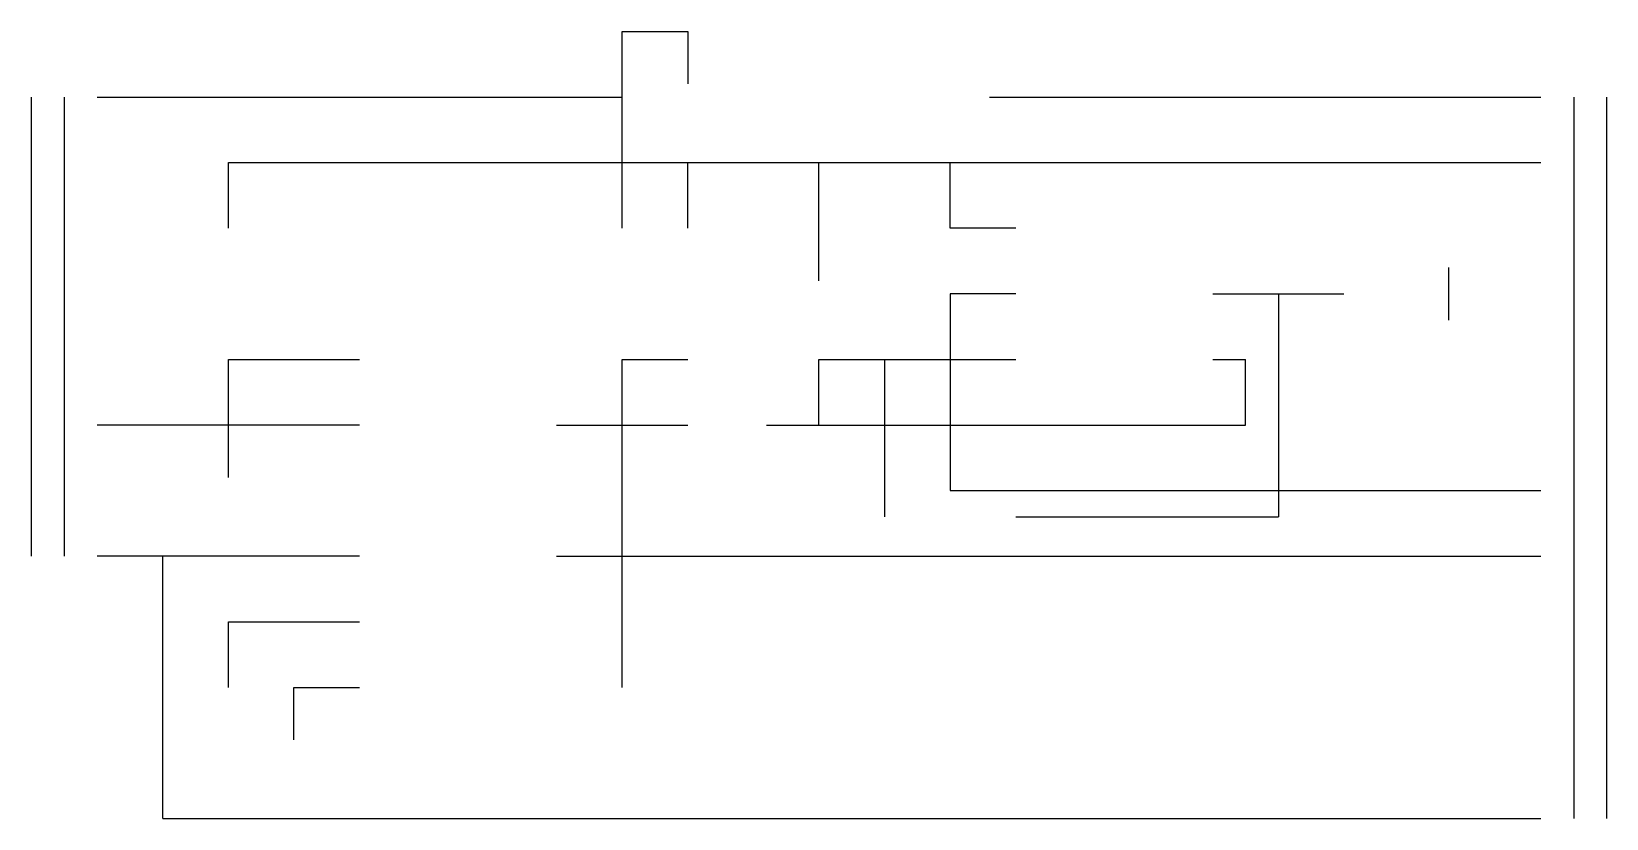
# Model space of a CAD drawing. Extents: x -20 to 220, y 0 to 120.
import ezdxf

# ---------------------------------------------------------------- set-up
doc = ezdxf.new("R2010")
doc.units = 0
doc.layers.get('0').update_dxf_attribs({"linetype": 'CONTINUOUS'})

msp = doc.modelspace()

# ---------------------------------------------------------------- linework, layer by layer
for p, q in [((70, 90), (70, 120)), ((70, 120), (80, 120)), ((80, 120), (80, 112)), ((-20, 40), (-20, 110)), ((-15, 110), (-15, 40)), ((-10, 110), (70, 110)), ((126, 110), (210, 110)), ((215, 110), (215, 0)), ((220, 110), (220, 0)), ((10, 90), (10, 100)), ((10, 100), (210, 100)), ((80, 90), (80, 100)), ((100, 90), (100, 100)), ((120, 90), (120, 100)), ((100, 82), (100, 90)), ((130, 90), (120, 90)), ((196, 76), (196, 84)), ((130, 80), (120, 80)), ((120, 80), (120, 50)), ((160, 80), (180, 80)), ((170, 80), (170, 46)), ((10, 70), (30, 70)), ((10, 52), (10, 70)), ((70, 20), (70, 70)), ((70, 70), (80, 70)), ((100, 60), (100, 70)), ((100, 70), (130, 70)), ((110, 70), (110, 46)), ((160, 70), (165, 70)), ((165, 60), (165, 70)), ((30, 60), (-10, 60)), ((60, 60), (80, 60)), ((92, 60), (165, 60)), ((120, 50), (210, 50)), ((130, 46), (170, 46)), ((30, 40), (-10, 40)), ((60, 40), (210, 40)), ((10, 20), (10, 30)), ((10, 30), (30, 30)), ((20, 20), (30, 20)), ((20, 12), (20, 20))]:
    msp.add_line(p, q)
at = {"linetype": 'CONTINUOUS'}
for q in [(0, 40), (210, 0)]:
    msp.add_line((0, 0), q, dxfattribs=at)

doc.saveas('drawing.dxf')
